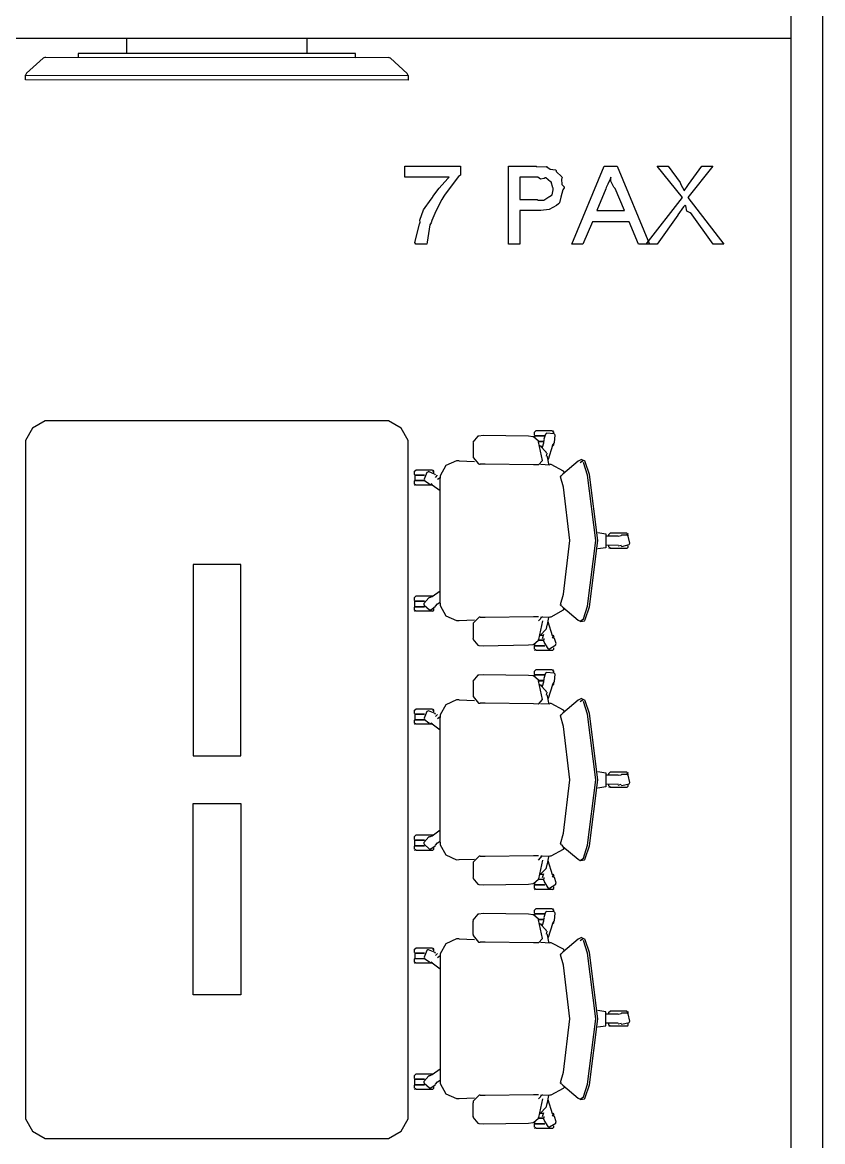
# Model space of a CAD drawing. Extents: x 0 to 23.4, y 0 to 16.5.
# Drawn here: x 8.54 to 9.198, y 9.87 to 10.791 of the extents above; entities that cross this region are included whole.
import ezdxf

# ---------------------------------------------------------------- set-up
doc = ezdxf.new("R2010")
doc.units = 0
doc.layers.get('0').update_dxf_attribs({"linetype": 'CONTINUOUS'})

msp = doc.modelspace()

# ---------------------------------------------------------------- linework, layer by layer
at = {"color": 0}
for points in [[(9.1721, 13.0215), (9.1721, 9.53125)], [(9.19835, 13.0215), (9.19835, 9.53125)], [(9.1721, 10.7781), (8.19997, 10.7781)], [(9.1721, 10.7781), (8.19997, 10.7781)], [(8.55843, 10.7626), (8.55664, 10.7619), (8.54297, 10.7495), (8.54215, 10.7478)], [(8.55843, 10.7626), (8.84088, 10.7624)], [(8.85715, 10.7476), (8.85628, 10.7493), (8.84267, 10.7618), (8.84088, 10.7624)], [(8.54215, 10.7478), (8.85715, 10.7476)], [(8.85715, 10.7476), (8.85715, 10.7438), (8.54215, 10.744), (8.54215, 10.7478)], [(8.5619, 10.4631), (8.55838, 10.4631), (8.54796, 10.4573), (8.54221, 10.4469), (8.54221, 10.4434)], [(8.83746, 10.4631), (8.5619, 10.4631)], [(8.85715, 10.4434), (8.85715, 10.4469), (8.85135, 10.4573), (8.84093, 10.4631), (8.83746, 10.4631)], [(8.91531, 10.4507), (8.91456, 10.4507), (8.91043, 10.4457), (8.91054, 10.445), (8.91054, 10.445), (8.91054, 10.4449), (8.91054, 10.4449)], [(8.95985, 10.45), (8.95611, 10.4505), (8.919, 10.4511), (8.91531, 10.4507)], [(8.96451, 10.446), (8.96442, 10.4466), (8.96039, 10.45), (8.95985, 10.45)], [(8.96126, 10.4539), (8.96224, 10.4549)], [(8.96126, 10.4514), (8.96126, 10.4539)], [(8.96126, 10.4511), (8.96154, 10.4514)], [(8.96154, 10.4511), (8.96957, 10.4511)], [(8.96154, 10.4508), (8.9694, 10.4508)], [(8.96154, 10.4497), (8.96154, 10.4508)], [(8.97607, 10.4549), (8.96224, 10.4549)], [(8.97717, 10.4448), (8.97765, 10.4453), (8.97819, 10.4514), (8.97775, 10.4519), (8.97726, 10.4525), (8.97114, 10.453), (8.97065, 10.4525), (8.97026, 10.4522), (8.96892, 10.448), (8.96907, 10.4475)], [(8.97607, 10.4539), (8.97706, 10.4549)], [(8.97706, 10.4527), (8.97706, 10.4539)], [(8.54221, 10.4434), (8.54221, 9.89219)], [(8.85715, 9.89219), (8.85715, 10.4434)], [(8.91054, 10.4449), (8.91064, 10.4339)], [(8.96442, 10.4465), (8.96912, 10.4465)], [(8.96446, 10.4462), (8.96907, 10.4462)], [(8.96761, 10.4306), (8.96451, 10.446)], [(8.97108, 10.4367), (8.97086, 10.4375), (8.96588, 10.4427), (8.96517, 10.4428)], [(8.96631, 10.4424), (8.96793, 10.4424)], [(8.96772, 10.4416), (8.96886, 10.4451)], [(8.96886, 10.4451), (8.96912, 10.4475)], [(8.97592, 10.4428), (8.97233, 10.4313)], [(8.97581, 10.4424), (8.97607, 10.4424)], [(8.97592, 10.4428), (8.97721, 10.4448)], [(8.97607, 10.4424), (8.97706, 10.4434)], [(8.97706, 10.4434), (8.97706, 10.4446)], [(8.89899, 10.4303), (8.89692, 10.4304), (8.88818, 10.4264), (8.88346, 10.418), (8.88342, 10.416), (8.88342, 10.416), (8.88342, 10.4159), (8.88342, 10.4159)], [(8.91064, 10.4339), (8.91054, 10.4331), (8.9151, 10.4277), (8.9159, 10.4276), (8.91596, 10.4276), (8.9165, 10.4275), (8.9165, 10.4275)], [(8.96436, 10.4269), (8.96767, 10.4306)], [(8.97108, 10.4342), (8.97168, 10.4367)], [(8.97299, 10.4273), (8.97288, 10.4279), (8.97179, 10.4337), (8.97168, 10.4342)], [(8.99864, 10.4309), (8.99718, 10.43), (8.98438, 10.4194), (8.98324, 10.4182)], [(9.00299, 10.4295), (9.00282, 10.4299), (8.99963, 10.4314), (8.99924, 10.4312), (8.99918, 10.4312), (8.99864, 10.4309), (8.99864, 10.4309)], [(8.99864, 10.429), (9.00142, 10.4309)], [(8.86247, 10.4217), (8.86339, 10.4227)], [(8.86247, 10.4192), (8.86247, 10.4217)], [(8.87728, 10.4227), (8.86339, 10.4227)], [(8.87972, 10.4184), (8.87944, 10.4191), (8.87381, 10.4214), (8.87321, 10.4211), (8.87256, 10.4208), (8.87022, 10.4152), (8.8705, 10.4146), (8.87067, 10.4141), (8.87424, 10.4115), (8.87472, 10.4115)], [(8.87728, 10.4217), (8.87819, 10.4227)], [(8.87819, 10.4204), (8.87819, 10.4217)], [(8.89899, 10.4303), (8.91183, 10.4297)], [(8.96436, 10.4269), (8.96035, 10.4271), (8.92046, 10.4276), (8.9165, 10.4275)], [(8.96619, 10.4275), (8.97374, 10.4271)], [(8.98574, 10.4208), (8.98503, 10.4218), (8.97493, 10.4272), (8.97374, 10.4273)], [(9.00142, 10.3001), (9.00478, 10.3106), (9.01161, 10.3646), (9.00478, 10.4185), (9.00142, 10.429)], [(9.00299, 10.2996), (9.0064, 10.3102), (9.01324, 10.3646), (9.0064, 10.419), (9.00299, 10.4295)], [(8.86247, 10.4189), (8.86274, 10.4192)], [(8.86247, 10.4137), (8.86274, 10.414)], [(8.86247, 10.4112), (8.86247, 10.4137)], [(8.86274, 10.4189), (8.87071, 10.4189)], [(8.86274, 10.4186), (8.87061, 10.4186)], [(8.86274, 10.4186), (8.86274, 10.4143)], [(8.86274, 10.4143), (8.87061, 10.4143)], [(8.86274, 10.414), (8.87071, 10.414)], [(8.87972, 10.4166), (8.88129, 10.4184)], [(8.88129, 10.4151), (8.88342, 10.4166)], [(8.88342, 10.3132), (8.88342, 10.416)], [(8.98247, 10.4171), (8.98324, 10.4182)], [(8.98247, 10.312), (8.98503, 10.3206), (8.99024, 10.3646), (8.98503, 10.4086), (8.98247, 10.4171)], [(8.86247, 10.4102), (8.86339, 10.4112)], [(8.87739, 10.4102), (8.86339, 10.4102)], [(8.87472, 10.4105), (8.87696, 10.4115)], [(8.87696, 10.4105), (8.88342, 10.4058)], [(9.01318, 10.3714), (9.02001, 10.3703), (9.02001, 10.3588), (9.01318, 10.3578)], [(9.03011, 10.3682), (9.02001, 10.3683)], [(9.0224, 10.3697), (9.02339, 10.3708)], [(9.0224, 10.3683), (9.0224, 10.3697)], [(9.03722, 10.3708), (9.02339, 10.3708)], [(9.03011, 10.3682), (9.03244, 10.3688)], [(9.03244, 10.3602), (9.03304, 10.3599), (9.03896, 10.3613), (9.03933, 10.3619), (9.03967, 10.3625), (9.03825, 10.3684), (9.03771, 10.3688), (9.03728, 10.369), (9.03282, 10.369), (9.03244, 10.3688)], [(9.03722, 10.3697), (9.03819, 10.3708)], [(9.03819, 10.3685), (9.03819, 10.3697)], [(9.03011, 10.3608), (9.02001, 10.3607)], [(9.0224, 10.3592), (9.0224, 10.3607)], [(9.0224, 10.3582), (9.02339, 10.3592)], [(9.03722, 10.3582), (9.02339, 10.3582)], [(9.03011, 10.3602), (9.03244, 10.3608)], [(9.03722, 10.3582), (9.03819, 10.3592)], [(9.03819, 10.3592), (9.03819, 10.3604)], [(8.68001, 10.3449), (8.68001, 10.1874)], [(8.71935, 10.3449), (8.68001, 10.3449)], [(8.71935, 10.1874), (8.71935, 10.3449)], [(8.87696, 10.3186), (8.88342, 10.3233)], [(8.86247, 10.3179), (8.86339, 10.3189)], [(8.86247, 10.3154), (8.86247, 10.3179)], [(8.86247, 10.3151), (8.86274, 10.3154)], [(8.86274, 10.3151), (8.87071, 10.3151)], [(8.86274, 10.3105), (8.86274, 10.3148)], [(8.86274, 10.3148), (8.87061, 10.3148)], [(8.87739, 10.3189), (8.86339, 10.3189)], [(8.87472, 10.3177), (8.87403, 10.3176), (8.87007, 10.3129), (8.87011, 10.3122), (8.87017, 10.3116), (8.87478, 10.3076), (8.87549, 10.3077), (8.87592, 10.3077), (8.8795, 10.3103), (8.87972, 10.3107)], [(8.87472, 10.3177), (8.87696, 10.3186)], [(8.87972, 10.3107), (8.88129, 10.3126)], [(8.88129, 10.3126), (8.88342, 10.314)], [(8.88342, 10.3132), (8.88346, 10.3111), (8.88813, 10.3028), (8.89686, 10.2988), (8.89893, 10.2988), (8.89893, 10.2988), (8.89899, 10.2988), (8.89899, 10.2988)], [(8.98247, 10.3109), (8.98324, 10.312)], [(8.98324, 10.3109), (8.98438, 10.3097), (8.99718, 10.2992), (8.99864, 10.2982)], [(8.86247, 10.3099), (8.86274, 10.3102)], [(8.86247, 10.3074), (8.86247, 10.3099)], [(8.86247, 10.3064), (8.86339, 10.3074)], [(8.86274, 10.3105), (8.87061, 10.3105)], [(8.86274, 10.3102), (8.87071, 10.3102)], [(8.87728, 10.3064), (8.86339, 10.3064)], [(8.87728, 10.3064), (8.87819, 10.3074)], [(8.87819, 10.3074), (8.87819, 10.3087)], [(8.9165, 10.3016), (8.91569, 10.3017), (8.9106, 10.2967), (8.9106, 10.2958), (8.9106, 10.2957), (8.9106, 10.2953), (8.91064, 10.2953)], [(8.9165, 10.3016), (8.92046, 10.3016), (8.96035, 10.3021), (8.96436, 10.3022)], [(8.96436, 10.2985), (8.96767, 10.3022)], [(8.96619, 10.3017), (8.97374, 10.302)], [(8.97168, 10.2949), (8.97179, 10.2955), (8.97288, 10.3013), (8.97299, 10.3018)], [(8.97374, 10.302), (8.97493, 10.302), (8.98497, 10.3075), (8.98568, 10.3084)], [(8.89899, 10.2988), (8.91183, 10.2994)], [(8.91064, 10.2953), (8.91054, 10.2842)], [(8.96761, 10.2985), (8.96451, 10.2832)], [(8.96517, 10.2863), (8.96588, 10.2865), (8.97086, 10.2917), (8.97108, 10.2924)], [(8.97108, 10.2924), (8.97168, 10.2949)], [(8.97592, 10.2863), (8.97233, 10.2978)], [(8.99864, 10.2982), (9.00142, 10.3001)], [(8.99864, 10.2982), (8.99897, 10.298), (9.00244, 10.2987), (9.00265, 10.299), (9.00265, 10.299), (9.00293, 10.2995), (9.00299, 10.2996)], [(8.91054, 10.2842), (8.91043, 10.2835), (8.9145, 10.2785), (8.91525, 10.2784), (8.91525, 10.2784), (8.91531, 10.2784), (8.91531, 10.2784)], [(8.95985, 10.2791), (8.96039, 10.2791), (8.96442, 10.2826), (8.96451, 10.2832)], [(8.96631, 10.2867), (8.96793, 10.2867)], [(8.96772, 10.284), (8.96886, 10.2875)], [(8.96886, 10.2816), (8.96912, 10.284)], [(8.96907, 10.2816), (8.96892, 10.281), (8.97206, 10.2758), (8.97276, 10.2756), (8.97342, 10.2754), (8.97863, 10.2787), (8.97879, 10.2793), (8.97889, 10.2798), (8.97749, 10.284), (8.97717, 10.2843)], [(8.97581, 10.2867), (8.97607, 10.2867)], [(8.97592, 10.2843), (8.97721, 10.2863)], [(8.97607, 10.2857), (8.97706, 10.2867)], [(8.97706, 10.2845), (8.97706, 10.2857)], [(8.91531, 10.2784), (8.919, 10.2781), (8.95611, 10.2787), (8.95985, 10.2791)], [(8.96126, 10.2777), (8.96154, 10.278)], [(8.96126, 10.2752), (8.96126, 10.2777)], [(8.96126, 10.2742), (8.96224, 10.2752)], [(8.96154, 10.2783), (8.96154, 10.2795)], [(8.96154, 10.2783), (8.9694, 10.2783)], [(8.96154, 10.278), (8.96957, 10.278)], [(8.97607, 10.2742), (8.96224, 10.2742)], [(8.96442, 10.2827), (8.96912, 10.2827)], [(8.96446, 10.2829), (8.96907, 10.2829)], [(8.97607, 10.2742), (8.97706, 10.2752)], [(8.97706, 10.2752), (8.97706, 10.2764)], [(8.96126, 10.2571), (8.96224, 10.2581)], [(8.96126, 10.2545), (8.96126, 10.2571)], [(8.97607, 10.2581), (8.96224, 10.2581)], [(8.97717, 10.248), (8.97765, 10.2485), (8.97819, 10.2546), (8.97775, 10.255), (8.97726, 10.2556), (8.97114, 10.2561), (8.97065, 10.2556), (8.97026, 10.2554), (8.96892, 10.2511), (8.96907, 10.2507)], [(8.97607, 10.2571), (8.97706, 10.2581)], [(8.97706, 10.2559), (8.97706, 10.2571)], [(8.91531, 10.2539), (8.91456, 10.2538), (8.91043, 10.2489), (8.91054, 10.2482), (8.91054, 10.2482), (8.91054, 10.248), (8.91054, 10.248)], [(8.91054, 10.248), (8.91064, 10.237)], [(8.95985, 10.2532), (8.95611, 10.2536), (8.919, 10.2542), (8.91531, 10.2539)], [(8.96451, 10.2491), (8.96442, 10.2497), (8.96039, 10.2532), (8.95985, 10.2532)], [(8.96126, 10.2543), (8.96154, 10.2545)], [(8.96154, 10.2543), (8.96957, 10.2543)], [(8.96154, 10.254), (8.9694, 10.254)], [(8.96154, 10.2528), (8.96154, 10.254)], [(8.96442, 10.2496), (8.96912, 10.2496)], [(8.96446, 10.2493), (8.96907, 10.2493)], [(8.96761, 10.2338), (8.96451, 10.2491)], [(8.96772, 10.2448), (8.96886, 10.2483)], [(8.96886, 10.2483), (8.96912, 10.2507)], [(8.97592, 10.2459), (8.97721, 10.248)], [(8.97607, 10.2456), (8.97706, 10.2465)], [(8.97706, 10.2465), (8.97706, 10.2477)], [(8.91064, 10.237), (8.91054, 10.2363), (8.9151, 10.2308), (8.9159, 10.2307), (8.91596, 10.2307), (8.9165, 10.2307), (8.9165, 10.2307)], [(8.97108, 10.2399), (8.97086, 10.2406), (8.96588, 10.2458), (8.96517, 10.246)], [(8.96631, 10.2456), (8.96793, 10.2456)], [(8.97108, 10.2374), (8.97168, 10.2399)], [(8.97299, 10.2305), (8.97288, 10.2311), (8.97179, 10.2369), (8.97168, 10.2374)], [(8.97592, 10.2459), (8.97233, 10.2345)], [(8.97581, 10.2456), (8.97607, 10.2456)], [(8.89899, 10.2335), (8.89692, 10.2336), (8.88818, 10.2295), (8.88346, 10.2212), (8.88342, 10.2191), (8.88342, 10.2191), (8.88342, 10.2191), (8.88342, 10.2191)], [(8.89899, 10.2335), (8.91183, 10.2329)], [(8.96436, 10.2301), (8.96035, 10.2303), (8.92046, 10.2307), (8.9165, 10.2307)], [(8.96436, 10.2301), (8.96767, 10.2338)], [(8.96619, 10.2306), (8.97374, 10.2303)], [(8.98574, 10.224), (8.98503, 10.2249), (8.97493, 10.2304), (8.97374, 10.2304)], [(8.99864, 10.2341), (8.99718, 10.2332), (8.98438, 10.2226), (8.98324, 10.2214)], [(9.00299, 10.2327), (9.00282, 10.2331), (8.99963, 10.2345), (8.99924, 10.2343), (8.99918, 10.2343), (8.99864, 10.2341), (8.99864, 10.2341)], [(8.99864, 10.2322), (9.00142, 10.2341)], [(9.00142, 10.1033), (9.00478, 10.1138), (9.01161, 10.1678), (9.00478, 10.2217), (9.00142, 10.2322)], [(9.00299, 10.1028), (9.0064, 10.1133), (9.01324, 10.1678), (9.0064, 10.2222), (9.00299, 10.2327)], [(8.86247, 10.2249), (8.86339, 10.2259)], [(8.86247, 10.2223), (8.86247, 10.2249)], [(8.86247, 10.2221), (8.86274, 10.2223)], [(8.86274, 10.2221), (8.87071, 10.2221)], [(8.86274, 10.2218), (8.87061, 10.2218)], [(8.86274, 10.2218), (8.86274, 10.2174)], [(8.87728, 10.2259), (8.86339, 10.2259)], [(8.87972, 10.2216), (8.87944, 10.2222), (8.87381, 10.2246), (8.87321, 10.2243), (8.87256, 10.224), (8.87022, 10.2184), (8.8705, 10.2177), (8.87067, 10.2173), (8.87424, 10.2147), (8.87472, 10.2146)], [(8.87728, 10.2249), (8.87819, 10.2259)], [(8.87819, 10.2236), (8.87819, 10.2249)], [(8.87972, 10.2197), (8.88129, 10.2216)], [(8.88129, 10.2183), (8.88342, 10.2197)], [(8.88342, 10.1164), (8.88342, 10.2192)], [(8.98247, 10.2203), (8.98324, 10.2214)], [(8.98247, 10.1151), (8.98503, 10.1237), (8.99024, 10.1677), (8.98503, 10.2117), (8.98247, 10.2203)], [(8.86247, 10.2169), (8.86274, 10.2172)], [(8.86247, 10.2144), (8.86247, 10.2169)], [(8.86247, 10.2134), (8.86339, 10.2144)], [(8.86274, 10.2174), (8.87061, 10.2174)], [(8.86274, 10.2172), (8.87071, 10.2172)], [(8.87739, 10.2134), (8.86339, 10.2134)], [(8.87472, 10.2137), (8.87696, 10.2146)], [(8.87696, 10.2137), (8.88342, 10.2089)], [(8.68001, 10.1874), (8.71935, 10.1874)], [(9.01318, 10.1745), (9.02001, 10.1735), (9.02001, 10.1619), (9.01318, 10.1609)], [(9.0224, 10.1729), (9.02339, 10.1739)], [(9.0224, 10.1714), (9.0224, 10.1729)], [(9.03722, 10.1739), (9.02339, 10.1739)], [(9.03722, 10.1729), (9.03819, 10.1739)], [(9.03819, 10.1717), (9.03819, 10.1729)], [(9.03011, 10.1714), (9.02001, 10.1714)], [(9.03011, 10.164), (9.02001, 10.1638)], [(9.0224, 10.1624), (9.0224, 10.1638)], [(9.03011, 10.1714), (9.03244, 10.1719)], [(9.03011, 10.1634), (9.03244, 10.164)], [(9.03244, 10.1634), (9.03304, 10.163), (9.03896, 10.1644), (9.03933, 10.165), (9.03967, 10.1656), (9.03825, 10.1716), (9.03771, 10.1719), (9.03728, 10.1722), (9.03282, 10.1722), (9.03244, 10.1719)], [(9.03819, 10.1624), (9.03819, 10.1636)], [(9.0224, 10.1614), (9.02339, 10.1624)], [(9.03722, 10.1614), (9.02339, 10.1614)], [(9.03722, 10.1614), (9.03819, 10.1624)], [(8.68001, 9.99061), (8.68001, 10.1481)], [(8.68001, 10.1481), (8.71935, 10.1481)], [(8.71935, 10.1481), (8.71935, 9.99061)], [(8.87696, 10.1217), (8.88342, 10.1265)], [(8.86247, 10.1211), (8.86339, 10.1221)], [(8.86247, 10.1185), (8.86247, 10.1211)], [(8.86247, 10.1183), (8.86274, 10.1185)], [(8.86274, 10.1183), (8.87071, 10.1183)], [(8.86274, 10.1136), (8.86274, 10.118)], [(8.86274, 10.118), (8.87061, 10.118)], [(8.87739, 10.1221), (8.86339, 10.1221)], [(8.87472, 10.1208), (8.87403, 10.1208), (8.87007, 10.1161), (8.87011, 10.1154), (8.87017, 10.1148), (8.87478, 10.1107), (8.87549, 10.1108), (8.87592, 10.1108), (8.8795, 10.1134), (8.87972, 10.1139)], [(8.87472, 10.1208), (8.87696, 10.1217)], [(8.88129, 10.1157), (8.88342, 10.1172)], [(8.86247, 10.1131), (8.86274, 10.1133)], [(8.86247, 10.1106), (8.86247, 10.1131)], [(8.86247, 10.1095), (8.86339, 10.1106)], [(8.86274, 10.1136), (8.87061, 10.1136)], [(8.86274, 10.1133), (8.87071, 10.1133)], [(8.87728, 10.1095), (8.86339, 10.1095)], [(8.87728, 10.1095), (8.87819, 10.1106)], [(8.87819, 10.1106), (8.87819, 10.1119)], [(8.87972, 10.1139), (8.88129, 10.1157)], [(8.88342, 10.1164), (8.88346, 10.1143), (8.88813, 10.106), (8.89686, 10.1019), (8.89893, 10.102), (8.89893, 10.102), (8.89899, 10.102), (8.89899, 10.102)], [(8.97374, 10.1051), (8.97493, 10.1052), (8.98497, 10.1106), (8.98568, 10.1115)], [(8.98247, 10.1141), (8.98324, 10.1151)], [(8.98324, 10.1141), (8.98438, 10.1129), (8.99718, 10.1023), (8.99864, 10.1014)], [(8.89899, 10.102), (8.91183, 10.1025)], [(8.9165, 10.1048), (8.91569, 10.1048), (8.9106, 10.0998), (8.9106, 10.099), (8.9106, 10.0989), (8.9106, 10.0985), (8.91064, 10.0984)], [(8.9165, 10.1048), (8.92046, 10.1048), (8.96035, 10.1053), (8.96436, 10.1054)], [(8.96436, 10.1016), (8.96767, 10.1054)], [(8.96761, 10.1016), (8.96451, 10.0863)], [(8.96619, 10.1048), (8.97374, 10.1051)], [(8.97168, 10.098), (8.97179, 10.0986), (8.97288, 10.1044), (8.97299, 10.105)], [(8.97592, 10.0895), (8.97233, 10.101)], [(8.99864, 10.1014), (9.00142, 10.1033)], [(8.99864, 10.1014), (8.99897, 10.1012), (9.00244, 10.1018), (9.00265, 10.1022), (9.00265, 10.1022), (9.00293, 10.1027), (9.00299, 10.1028)], [(8.91064, 10.0984), (8.91054, 10.0873)], [(8.96517, 10.0895), (8.96588, 10.0897), (8.97086, 10.0948), (8.97108, 10.0955)], [(8.96631, 10.0899), (8.96793, 10.0899)], [(8.96772, 10.0872), (8.96886, 10.0907)], [(8.97108, 10.0955), (8.97168, 10.098)], [(8.97581, 10.0899), (8.97607, 10.0899)], [(8.97592, 10.0875), (8.97721, 10.0895)], [(8.97607, 10.0889), (8.97706, 10.0899)], [(8.91054, 10.0873), (8.91043, 10.0866), (8.9145, 10.0817), (8.91525, 10.0815), (8.91525, 10.0815), (8.91531, 10.0815), (8.91531, 10.0815)], [(8.91531, 10.0815), (8.919, 10.0813), (8.95611, 10.0818), (8.95985, 10.0822)], [(8.95985, 10.0822), (8.96039, 10.0823), (8.96442, 10.0858), (8.96451, 10.0863)], [(8.96126, 10.0809), (8.96154, 10.0812)], [(8.96126, 10.0783), (8.96126, 10.0809)], [(8.96154, 10.0814), (8.96154, 10.0826)], [(8.96154, 10.0814), (8.9694, 10.0814)], [(8.96154, 10.0812), (8.96957, 10.0812)], [(8.96442, 10.0858), (8.96912, 10.0858)], [(8.96446, 10.086), (8.96907, 10.086)], [(8.96886, 10.0848), (8.96912, 10.0872)], [(8.96907, 10.0848), (8.96892, 10.0842), (8.97206, 10.0789), (8.97276, 10.0787), (8.97342, 10.0786), (8.97863, 10.0818), (8.97879, 10.0825), (8.97889, 10.083), (8.97749, 10.0872), (8.97717, 10.0875)], [(8.97706, 10.0877), (8.97706, 10.0889)], [(8.96126, 10.0774), (8.96224, 10.0783)], [(8.97607, 10.0774), (8.96224, 10.0774)], [(8.97607, 10.0774), (8.97706, 10.0783)], [(8.97706, 10.0783), (8.97706, 10.0795)], [(8.91531, 10.0572), (8.91456, 10.0571), (8.91043, 10.0522), (8.91054, 10.0514), (8.91054, 10.0514), (8.91054, 10.0514), (8.91054, 10.0514)], [(8.95985, 10.0565), (8.95611, 10.057), (8.919, 10.0575), (8.91531, 10.0572)], [(8.96451, 10.0524), (8.96442, 10.053), (8.96039, 10.0565), (8.95985, 10.0565)], [(8.96126, 10.0604), (8.96224, 10.0614)], [(8.96126, 10.0578), (8.96126, 10.0604)], [(8.96126, 10.0576), (8.96154, 10.0578)], [(8.96154, 10.0576), (8.96957, 10.0576)], [(8.96154, 10.0561), (8.96154, 10.0573)], [(8.96154, 10.0573), (8.9694, 10.0573)], [(8.97607, 10.0614), (8.96224, 10.0614)], [(8.96442, 10.0529), (8.96912, 10.0529)], [(8.96446, 10.0527), (8.96907, 10.0527)], [(8.96886, 10.0515), (8.96912, 10.0539)], [(8.97717, 10.0513), (8.97765, 10.0518), (8.97819, 10.0579), (8.97775, 10.0584), (8.97726, 10.0589), (8.97114, 10.0594), (8.97065, 10.0589), (8.97026, 10.0587), (8.96892, 10.0544), (8.96907, 10.0539)], [(8.97607, 10.0604), (8.97706, 10.0614)], [(8.97706, 10.0592), (8.97706, 10.0604)], [(8.91064, 10.0403), (8.91054, 10.0514)], [(8.96761, 10.0371), (8.96451, 10.0524)], [(8.97108, 10.0432), (8.97086, 10.0439), (8.96588, 10.0491), (8.96517, 10.0493)], [(8.96631, 10.0488), (8.96793, 10.0488)], [(8.96772, 10.0481), (8.96886, 10.0515)], [(8.97592, 10.0492), (8.97233, 10.0378)], [(8.97581, 10.0488), (8.97607, 10.0488)], [(8.97592, 10.0492), (8.97721, 10.0513)], [(8.97607, 10.0488), (8.97706, 10.0499)], [(8.97706, 10.0499), (8.97706, 10.0511)], [(8.89899, 10.0367), (8.89692, 10.0368), (8.88818, 10.0328), (8.88346, 10.0245), (8.88342, 10.0224), (8.88342, 10.0224), (8.88342, 10.0223), (8.88342, 10.0223)], [(8.89899, 10.0367), (8.91183, 10.0362)], [(8.91064, 10.0403), (8.91054, 10.0396), (8.9151, 10.0341), (8.9159, 10.034), (8.91596, 10.034), (8.9165, 10.034), (8.9165, 10.034)], [(8.96436, 10.0334), (8.96767, 10.0371)], [(8.97108, 10.0407), (8.97168, 10.0432)], [(8.97299, 10.0337), (8.97288, 10.0343), (8.97179, 10.0402), (8.97168, 10.0407)], [(8.99864, 10.0373), (8.99718, 10.0365), (8.98438, 10.0259), (8.98324, 10.0246)], [(9.00299, 10.036), (9.00282, 10.0363), (8.99963, 10.0378), (8.99924, 10.0377), (8.99918, 10.0377), (8.99864, 10.0374), (8.99864, 10.0373)], [(8.99864, 10.0354), (9.00142, 10.0373)], [(9.00142, 9.90657), (9.00478, 9.91704), (9.01161, 9.97103), (9.00478, 10.025), (9.00142, 10.0354)], [(9.00299, 9.90603), (9.0064, 9.91661), (9.01324, 9.97103), (9.0064, 10.0254), (9.00299, 10.036)], [(8.86247, 10.0282), (8.86339, 10.0292)], [(8.86247, 10.0256), (8.86247, 10.0282)], [(8.86247, 10.0253), (8.86274, 10.0256)], [(8.86274, 10.0253), (8.87071, 10.0253)], [(8.86274, 10.0251), (8.86274, 10.0207)], [(8.86274, 10.0251), (8.87061, 10.0251)], [(8.87728, 10.0292), (8.86339, 10.0292)], [(8.87972, 10.0248), (8.87944, 10.0255), (8.87381, 10.0278), (8.87321, 10.0276), (8.87256, 10.0273), (8.87022, 10.0217), (8.8705, 10.021), (8.87067, 10.0206), (8.87424, 10.018), (8.87472, 10.0179)], [(8.87728, 10.0282), (8.87819, 10.0292)], [(8.87819, 10.0269), (8.87819, 10.0282)], [(8.96436, 10.0334), (8.96035, 10.0335), (8.92046, 10.034), (8.9165, 10.034)], [(8.96619, 10.0339), (8.97374, 10.0336)], [(8.98568, 10.0272), (8.98497, 10.0282), (8.97493, 10.0335), (8.97374, 10.0336)], [(8.86247, 10.0202), (8.86274, 10.0205)], [(8.86247, 10.0176), (8.86247, 10.0202)], [(8.86247, 10.0167), (8.86339, 10.0176)], [(8.86274, 10.0207), (8.87061, 10.0207)], [(8.86274, 10.0205), (8.87071, 10.0205)], [(8.87739, 10.0167), (8.86339, 10.0167)], [(8.87472, 10.017), (8.87696, 10.0179)], [(8.87696, 10.017), (8.88342, 10.0122)], [(8.87972, 10.023), (8.88129, 10.0248)], [(8.88129, 10.0215), (8.88342, 10.023)], [(8.88342, 10.0223), (8.88342, 9.91954)], [(8.98247, 10.0235), (8.98324, 10.0246)], [(8.98247, 9.91846), (8.98503, 9.92703), (8.99024, 9.97103), (8.98503, 10.015), (8.98247, 10.0235)], [(8.71935, 9.99061), (8.68001, 9.99061)], [(9.01318, 9.96425), (9.02001, 9.96522), (9.02001, 9.97678), (9.01318, 9.97781)], [(9.03011, 9.97478), (9.02001, 9.97487)], [(9.0224, 9.97635), (9.02339, 9.97732)], [(9.0224, 9.97487), (9.0224, 9.97635)], [(9.03722, 9.97732), (9.02339, 9.97732)], [(9.03011, 9.97478), (9.03244, 9.97537)], [(9.03244, 9.96679), (9.03304, 9.96647), (9.03896, 9.96789), (9.03933, 9.96847), (9.03967, 9.96907), (9.03825, 9.97504), (9.03771, 9.97537), (9.03728, 9.97564), (9.03282, 9.97564), (9.03244, 9.97537)], [(9.03722, 9.97635), (9.03819, 9.97732)], [(9.03819, 9.97515), (9.03819, 9.97635)], [(9.03011, 9.96733), (9.02001, 9.96728)], [(9.0224, 9.96582), (9.0224, 9.96728)], [(9.0224, 9.96479), (9.02339, 9.96582)], [(9.03722, 9.96479), (9.02339, 9.96479)], [(9.03011, 9.96679), (9.03244, 9.96733)], [(9.03722, 9.96479), (9.03819, 9.96582)], [(9.03819, 9.96582), (9.03819, 9.96701)], [(8.86247, 9.92437), (8.86339, 9.92535)], [(8.86247, 9.92182), (8.86247, 9.92437)], [(8.87739, 9.92535), (8.86339, 9.92535)], [(8.87472, 9.9241), (8.87403, 9.92404), (8.87007, 9.91943), (8.87011, 9.91872), (8.87017, 9.91808), (8.87478, 9.91406), (8.87549, 9.91411), (8.87592, 9.91417), (8.8795, 9.91672), (8.87972, 9.91715)], [(8.87472, 9.9241), (8.87696, 9.92503)], [(8.87696, 9.92503), (8.88342, 9.92979)], [(8.86247, 9.92156), (8.86274, 9.92182)], [(8.86247, 9.91639), (8.86274, 9.91667)], [(8.86247, 9.91385), (8.86247, 9.91639)], [(8.86274, 9.92156), (8.87071, 9.92156)], [(8.86274, 9.92128), (8.87061, 9.92128)], [(8.86274, 9.91694), (8.86274, 9.92128)], [(8.86274, 9.91694), (8.87061, 9.91694)], [(8.86274, 9.91667), (8.87071, 9.91667)], [(8.87819, 9.91385), (8.87819, 9.91515)], [(8.87972, 9.91715), (8.88129, 9.919)], [(8.88129, 9.919), (8.88342, 9.92046)], [(8.88342, 9.91965), (8.88346, 9.91758), (8.88813, 9.90929), (8.89686, 9.90522), (8.89893, 9.90528), (8.89893, 9.90528), (8.89899, 9.90528), (8.89899, 9.90528)], [(8.97374, 9.90831), (8.97493, 9.90836), (8.98503, 9.91385), (8.98574, 9.91476)], [(8.98247, 9.91738), (8.98324, 9.91846)], [(8.98324, 9.91738), (8.98438, 9.91618), (8.99718, 9.9056), (8.99864, 9.90468)], [(8.86247, 9.91282), (8.86339, 9.91385)], [(8.87728, 9.91282), (8.86339, 9.91282)], [(8.87728, 9.91282), (8.87819, 9.91385)], [(8.89899, 9.90528), (8.91183, 9.90582)], [(8.9165, 9.90804), (8.91569, 9.9081), (8.9106, 9.9031), (8.9106, 9.90229), (8.9106, 9.90218), (8.9106, 9.90175), (8.91064, 9.90169)], [(8.9165, 9.90804), (8.92046, 9.90804), (8.96035, 9.90853), (8.96436, 9.90864)], [(8.96436, 9.90494), (8.96767, 9.90864)], [(8.96619, 9.90815), (8.97374, 9.90842)], [(8.97168, 9.90132), (8.97179, 9.90192), (8.97288, 9.90771), (8.97299, 9.90826)], [(8.99864, 9.90468), (9.00142, 9.90657)], [(8.99864, 9.90468), (8.99897, 9.90446), (9.00244, 9.90511), (9.00265, 9.90543), (9.00265, 9.90549), (9.00293, 9.90597), (9.00299, 9.90603)], [(8.91054, 9.89068), (8.91064, 9.90169)], [(8.96761, 9.90494), (8.96451, 9.8896)], [(8.96517, 9.89274), (8.96588, 9.89296), (8.97086, 9.89817), (8.97108, 9.89887)], [(8.97108, 9.89887), (8.97168, 9.90132)], [(8.97592, 9.89279), (8.97233, 9.90424)], [(8.54221, 9.89219), (8.54221, 9.88872), (8.54796, 9.87831), (8.55838, 9.8725), (8.5619, 9.8725)], [(8.83746, 9.8725), (8.84093, 9.8725), (8.85135, 9.87831), (8.85715, 9.88872), (8.85715, 9.89219)], [(8.91054, 9.89068), (8.91043, 9.88997), (8.9145, 9.88493), (8.91525, 9.88482), (8.91525, 9.88482), (8.91531, 9.88482), (8.91531, 9.88482)], [(8.95985, 9.88553), (8.96039, 9.88558), (8.96442, 9.88906), (8.96451, 9.8896)], [(8.96442, 9.88911), (8.96912, 9.88911)], [(8.96446, 9.88937), (8.96907, 9.88937)], [(8.96631, 9.89318), (8.96793, 9.89318)], [(8.96772, 9.89046), (8.96886, 9.89393)], [(8.96886, 9.88807), (8.96912, 9.89046)], [(8.96907, 9.88807), (8.96892, 9.88743), (8.97206, 9.88222), (8.97276, 9.88206), (8.97342, 9.88189), (8.97863, 9.8851), (8.97879, 9.88574), (8.97889, 9.88624), (8.97749, 9.89046), (8.97717, 9.89074)], [(8.97581, 9.89318), (8.97607, 9.89318)], [(8.97592, 9.89074), (8.97721, 9.89279)], [(8.97607, 9.89219), (8.97706, 9.89318)], [(8.97706, 9.89094), (8.97706, 9.89219)], [(8.91531, 9.88482), (8.919, 9.88456), (8.95611, 9.8851), (8.95985, 9.88553)], [(8.96126, 9.88422), (8.96154, 9.88444)], [(8.96126, 9.88167), (8.96126, 9.88422)], [(8.96126, 9.88064), (8.96224, 9.88167)], [(8.96154, 9.88471), (8.96154, 9.8859)], [(8.96154, 9.88471), (8.9694, 9.88471)], [(8.96154, 9.88444), (8.96957, 9.88444)], [(8.97607, 9.88064), (8.96224, 9.88064)], [(8.97607, 9.88064), (8.97706, 9.88167)], [(8.97706, 9.88167), (8.97706, 9.88286)], [(8.5619, 9.8725), (8.83746, 9.8725)]]:
    msp.add_lwpolyline(points, dxfattribs=at)
for points in [[(8.62554, 10.7782), (8.77376, 10.7781), (8.77376, 10.7656), (8.62554, 10.7657), (8.62554, 10.7782)], [(8.58556, 10.7626), (8.81381, 10.7624), (8.81381, 10.7656), (8.58556, 10.7657), (8.58556, 10.7626)], [(8.85433, 10.6637), (8.85433, 10.6728), (8.90013, 10.6728), (8.90013, 10.6655), (8.8986, 10.6643), (8.88753, 10.6499), (8.88644, 10.6481), (8.88493, 10.6454), (8.87989, 10.6358), (8.87663, 10.6281), (8.87603, 10.6262), (8.87494, 10.6246), (8.87267, 10.6104), (8.87256, 10.6088), (8.86344, 10.6088), (8.86268, 10.6101), (8.86654, 10.6251), (8.86714, 10.6268), (8.86664, 10.6283), (8.86974, 10.6368), (8.87603, 10.6456), (8.87711, 10.6472), (8.87744, 10.648), (8.88271, 10.6549), (8.88976, 10.6627), (8.891, 10.6637), (8.85433, 10.6637)], [(8.93983, 10.6088), (8.93983, 10.6728), (8.9624, 10.6728), (8.96306, 10.6722), (8.97097, 10.6725), (8.97151, 10.6724), (8.9714, 10.6722), (8.97401, 10.6703), (8.97857, 10.6698), (8.97911, 10.6694), (8.97906, 10.6686), (8.98356, 10.664), (8.98389, 10.6633), (8.9834, 10.6622), (8.98372, 10.6578), (8.98563, 10.6558), (8.98563, 10.6551), (8.98449, 10.6534), (8.98275, 10.6473), (8.98161, 10.6427), (8.98085, 10.6418), (8.97939, 10.6405), (8.97325, 10.6371), (8.96625, 10.6364), (8.96392, 10.6364), (8.94894, 10.6364), (8.94894, 10.6088), (8.93983, 10.6088)], [(8.99186, 10.6088), (9.01856, 10.6728), (9.02919, 10.6728), (9.05588, 10.6088), (9.04676, 10.6088), (9.03896, 10.6271), (9.00879, 10.6271), (9.00097, 10.6088), (8.99186, 10.6088)], [(9.053, 10.6088), (9.08296, 10.6472), (9.06213, 10.6728), (9.07124, 10.6728), (9.081, 10.6594), (9.0816, 10.6578), (9.08431, 10.6529), (9.08425, 10.6527), (9.08425, 10.6527), (9.08746, 10.657), (9.08794, 10.6577), (9.09901, 10.6728), (9.10792, 10.6728), (9.08729, 10.6472), (9.11703, 10.6088), (9.10812, 10.6088), (9.08968, 10.6347), (9.08925, 10.6344), (9.08664, 10.6357), (9.08561, 10.6403), (9.08513, 10.6409), (9.08393, 10.6394), (9.07921, 10.6327), (9.07904, 10.6325), (9.06213, 10.6088), (9.053, 10.6088)], [(8.94894, 10.6455), (8.96326, 10.6455), (8.96403, 10.6448), (8.96875, 10.645), (8.97293, 10.6475), (8.97347, 10.6479), (8.97347, 10.6479), (8.97558, 10.6494), (8.97651, 10.6535), (8.97651, 10.6548), (8.97613, 10.6551), (8.97487, 10.6599), (8.97456, 10.6603), (8.97428, 10.66), (8.97043, 10.6632), (8.97, 10.6633), (8.96924, 10.6627), (8.96599, 10.6621), (8.96392, 10.6637), (8.96326, 10.6637), (8.94894, 10.6637), (8.94894, 10.6455)], [(9.01247, 10.6364), (9.03526, 10.6364), (9.02767, 10.6546), (9.02642, 10.6557), (9.02408, 10.6604), (9.02403, 10.6636), (9.02399, 10.6637), (9.02344, 10.6623), (9.0216, 10.658), (9.02024, 10.6552), (9.01986, 10.6542), (9.01247, 10.6364)]]:
    msp.add_lwpolyline(points, close=True, dxfattribs=at)

doc.saveas('drawing.dxf')
